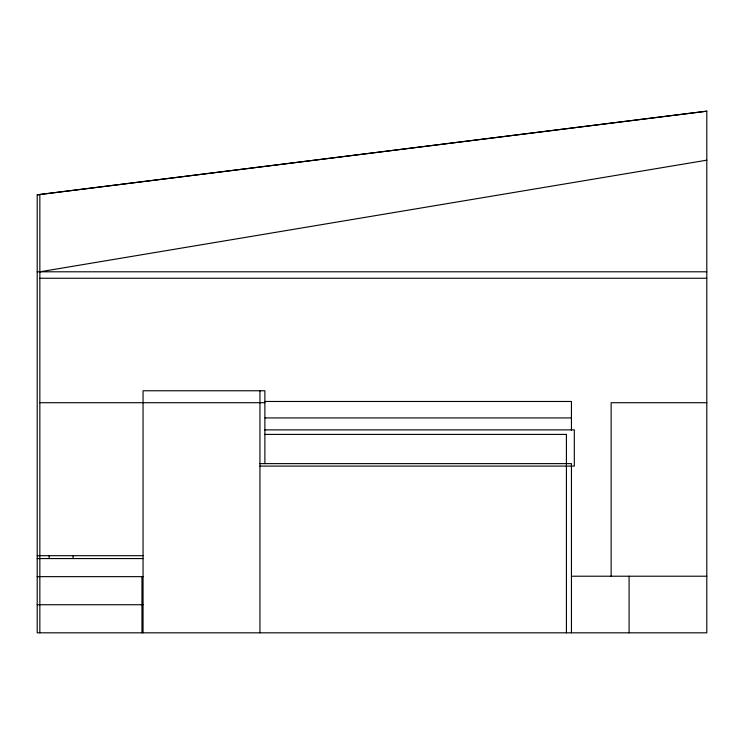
<?xml version="1.0" encoding="UTF-8"?>
<svg xmlns="http://www.w3.org/2000/svg" width="744" height="744" viewBox="0 0 744 744"><rect width="100%" height="100%" fill="white"/><g stroke="black" fill="none" stroke-linecap="round" stroke-linejoin="round"><path stroke-width="1.12" d="M39.851 271.802L706.8 160.174M37.2 194.826L706.8 111.181L706.8 632.819L37.2 632.819L37.2 194.826L706.8 111.181M37.2 271.802L706.8 271.802M39.851 278.256L706.8 278.256M265.069 401.472L571.439 401.472L571.439 430.32M39.851 402.709L264.883 402.709M706.8 402.709L611.14 402.709L611.14 576.219M265.069 417.933L571.439 417.933M264.585 429.874L574.312 429.874L574.312 466.097L259.944 466.097M264.585 434.403L566.417 434.403L566.417 632.819M259.944 463.624L571.439 463.624L571.439 632.819M37.2 555.703L143.053 555.703M37.2 558.567L143.053 558.567M571.439 576.219L706.8 576.219M37.2 576.646L143.053 576.646M37.2 604.733L143.053 604.733M629.089 576.219L629.089 632.819M264.883 463.624L264.883 390.767L143.053 390.767L143.053 632.819M259.944 390.767L259.944 632.819M141.965 576.646L141.965 632.819M73.079 555.703L73.079 558.567M49.132 555.703L49.132 558.567M39.851 194.826L39.851 632.819"/></g></svg>
